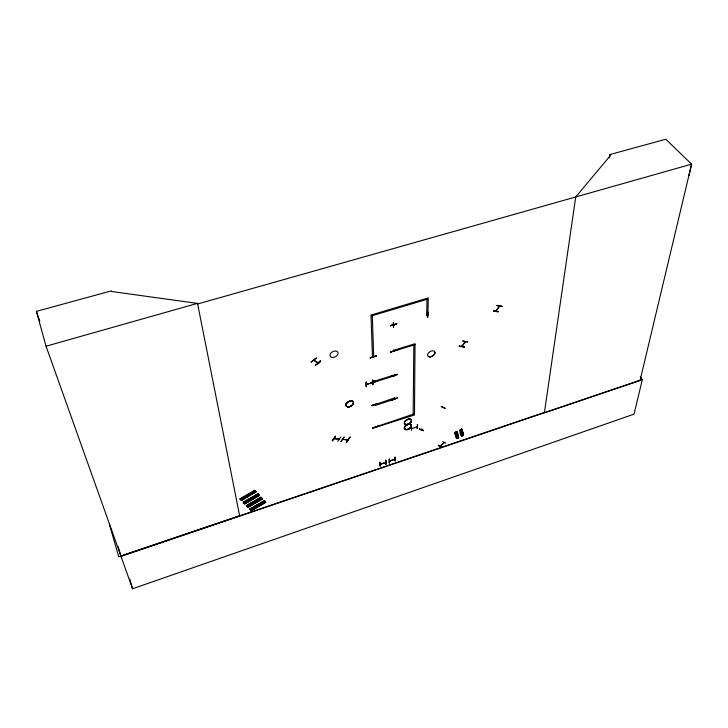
<?xml version="1.0" encoding="UTF-8"?>
<svg xmlns="http://www.w3.org/2000/svg" width="728" height="728" viewBox="0 0 728 728"><rect width="100%" height="100%" fill="white"/><g stroke="black" fill="none" stroke-linecap="round" stroke-linejoin="round"><path stroke-width="1.09" d="M379.752 462.471L380.189 466.138L379.943 462.144M412.166 428.291L411.629 428.464L412.121 428.501M413.832 344.999L413.158 414.205M375.612 427.327L414.478 414.996L415.033 343.716L394.349 350.123L394.358 351.033L415.024 344.626M411.73 428.61L417.253 426.772L416.471 426.517M417.326 424.633L417.253 428.665L417.59 424.561M366.402 386.486L366.284 381.963M427.027 298.316L426.708 315.124L427.928 314.76L428.264 297.943L371.007 315.051L372.463 357.202L373.692 356.82L372.281 314.669M426.999 314.787L427.564 314.842M427.473 312.021C429.511 313.113 426.59 323.396 427.527 312.021M427.527 317.18L427.636 312.185M334.088 438.738L338.866 439.066M544.371 412.849L575.821 196.342M465.292 341.632L461.807 346.473L461.989 345.654M464.792 342.096L465.065 341.669M393.812 324.897L393.784 325.352L393.812 324.806M609.4 157.894L609.964 154.536L665.792 139.239L691.6 164.164L688.97 175.512M394.221 375.521L394.467 375.848M496.259 310.356L496.123 311.202M499.563 306.151L498.953 306.406M640.085 380.362L691.6 164.164L197.543 304.013L197.415 303.394L111.475 291.482L111.266 290.882L36.4 311.384L46.037 346.219L120.93 556.11L544.435 412.43M394.43 374.465L394.658 375.712L374.274 382.154L373.81 380.89M373.955 381.299L374.019 380.817M640.258 376.813L642.369 379.47L634.043 414.132L132.56 588.761L121.012 556.392L118.109 546.364M393.83 350.359L394.112 350.65M375.584 426.535L375.766 426.954M394.476 398.944L394.349 398.189M394.758 398.844L394.558 398.125M265.629 502.138L250.914 510.656L265.629 502.138L264.364 500.718L249.622 509.227M265.374 501.956L250.65 510.364L251.096 510.856L265.802 502.429L265.383 501.865M264.619 500.982L249.795 509.418L264.674 501.091M317.454 362.826L317.435 362.244M262.153 498.453L247.32 506.879L262.126 498.425M246.455 505.924L261.37 497.442L246.565 505.924M261.17 497.27L262.562 498.908L247.775 507.38L246.319 505.778L261.125 497.16L246.355 505.76M259.25 495.204L244.572 504.013L259.432 495.495L259.004 494.913L244.117 503.53L258.986 495.013M257.985 493.857L243.052 502.347L257.967 493.83L258.404 494.321L243.516 502.857L258.394 494.321M250.942 510.683L249.649 509.145L264.373 500.709L264.801 501.283L249.913 509.545M459.286 345.864L459.259 346.382L464.3 346.874M256.101 491.819L255.792 491.427L240.813 500.072L256.047 491.709L241.277 500.573L256.047 491.709M493.393 310.492L493.366 311.002L498.234 311.893M498.361 311.702L493.493 310.765M255.009 490.517L239.949 499.126M254.773 490.354L255.191 490.818L240.185 499.372L239.785 498.935L254.736 490.308M247.656 507.179L262.389 498.607L247.602 507.079M247.356 506.925L247.766 507.37L262.553 498.908M243.389 502.657L258.276 494.13L243.516 502.848M459.996 430.093C465.392 444.053 456.238 429.738 461.825 429.074C463.445 434.152 464.2 436.108 461.898 435.872C456.957 417.171 465.137 448.466 460.342 429.93M458.231 437.756L456.756 431.476C449.986 434.152 461.325 436.527 456.465 438.32M456.556 438.465L456.902 438.301M457.885 437.919C460.442 435.899 453.389 424.46 458.249 437.765L456.411 431.64L458.121 437.819M457.976 437.81L456.411 431.64M463.008 435.408L461.397 429.42L462.025 429.129M454.945 432.487L456.474 438.602L458.494 437.646M421.457 429.802L421.74 429.047M421.594 429.848L421.876 429.092M442.67 407.798L443.106 407.625M465.247 341.741L461.989 346.519M499.499 306.251L496.178 311.111M419.437 428.838L419.346 429.311L423.323 430.375M375.02 404.786L374.738 405.214M440.149 446.173L444.38 442.424M444.48 442.533L440.267 446.255M393.648 325.152L394.13 324.433M438.238 445.582L441.841 447.129L438.347 445.163M366.521 384.566L367.094 384.184M380.735 464.146L380.589 463.691M385.713 462.462L380.134 464.337L385.731 462.435M389.535 461.024L395.104 459.268L389.535 461.152M344.144 437.209L340.895 441.65L344.016 436.964M343.134 439.111L343.024 439.275M347.192 439.994L347.875 439.894L342.833 439.357M346.337 442.196C356.056 429.811 344.572 443.17 346.619 442.214M346.583 442.187L349.586 437.765M332.305 440.822L335.462 436.136M335.59 436.391L332.296 440.849L335.499 436.354M337.774 441.386L340.804 436.936M467.667 341.942L462.89 340.931M464.182 347.174L464.2 346.664M497.197 305.341L502.093 306.315L497.024 305.633M499.317 306.17L495.914 311.175M421.503 429.738L421.985 429.493M366.557 384.366L377.177 380.962L377.031 380.462M426.936 314.86L427.564 314.669M427.473 314.887L426.663 314.742M371.799 382.364L372.099 382.591M372.044 382.819L372.663 382.464M575.73 196.96L610.646 155.255L609.964 154.536M499.262 306.597L498.78 306.379M445.154 408.317L441.168 406.57M456.838 438.429L455.319 432.159M423.25 430.794L423.341 430.33M393.784 325.307L394.303 324.952M311.093 362.107L316.544 357.894L311.165 362.007M315.224 364.874C315.179 365.638 322.186 361.743 320.429 360.524M389.498 462.935L389.362 458.968M389.18 459.286L389.262 463.063L389.498 459.204M366.075 382.3L366.23 386.814L366.421 382.218M393.257 322.622L393.475 327.272M393.493 322.55L393.52 327.518M334.134 438.556L334.634 438.565M501.901 306.515L497.024 305.551M462.744 341.123L467.695 341.923M244.362 503.794L259.15 495.195M246.71 506.206L261.534 497.743L246.737 506.233L246.301 505.651M455.127 432.951L456.92 432.104M460.187 430.548L461.971 429.702M457.885 435.936L456.046 436.682M372.536 382.691L366.566 384.521M441.523 406.552L445.017 408.162M317.836 363.054L313.823 360.187L318.018 362.781M386.067 464.118C385.285 455.473 386.877 463.672 385.649 464M121.012 556.392L642.369 379.47M395.14 457.266L395.131 461.079L394.949 457.075M380.071 462.389L380.052 465.893M239.649 515.834L118.728 556.702L109.364 524.169M545.454 412.485L640.048 380.507M375.794 426.663L375.53 427.118M372.681 428.028C390.663 422.067 360.533 432.65 378.433 425.889M394.94 398.225L394.949 399.053L375.056 405.469L375.029 404.641L394.731 397.852M397.579 398.025L391.655 400.109L397.461 397.752M374.274 382.154L374.247 381.29L394.64 374.838M371.844 405.596L377.859 403.694M371.881 405.687L377.859 403.53L371.753 405.432M372.945 380.189C371.771 389.58 374.747 382.3 372.463 380.043M397.351 374.447L391.154 376.176M397.37 374.538L391.282 376.44L397.233 374.283M397.115 350.031C384.857 353.444 391.746 352.461 396.969 349.531M373.218 357.239L373.382 357.075M376.403 356.001L370.115 358.021L376.285 355.837M370.106 357.757L376.412 355.837M397.097 349.786L390.881 351.952M372.317 315.661L427.008 299.317M390.426 325.698L396.842 323.787L390.326 325.525M46.037 346.219L197.516 303.358L239.73 516.234M390.117 460.797L389.99 460.506M461.416 429.42L463.263 435.38M334.261 438.547L339.321 439.139M385.804 464.191L385.558 460.251M461.643 429.311L462.953 435.526M375.512 427.072L375.357 426.353M347.775 439.858L342.742 439.348L343.288 439.43M393.875 350.714L393.712 349.931M423.478 430.567L419.51 429.047L423.414 430.567M442.761 441.578L445.964 443.079M315.579 365.283L320.466 360.569M247.811 504.786L249.113 506.215M252.143 507.716L253.426 509.127M248.812 504.213L250.123 505.642M251.142 508.29L252.434 509.7M250.314 503.357L251.615 504.777M253.635 506.861L254.918 508.271M254.964 506.096L256.247 507.507M251.651 502.584L252.953 504.013M256.456 505.241L257.739 506.661M253.153 501.729L254.445 503.157M262.872 501.574L264.137 502.993M259.605 498.034L260.888 499.472M462.571 432.277L460.788 433.124M462.726 432.896L460.942 433.742M462.862 433.442L461.088 434.288M463.008 434.061L461.234 434.907M463.117 434.48L461.343 435.317M457.53 434.671L455.746 435.517M457.685 435.289L455.91 436.136M457.985 436.454L456.21 437.291M458.085 436.864L456.31 437.71M414.278 413.841L375.784 426.908L375.803 427.7M411.484 426.326L411.466 430.303M391.518 399.636L391.664 400.118M370.889 382.373C373.883 383.683 383.529 377.514 370.989 382.591M367.012 383.865L367.185 384.329M372.572 427.782L372.709 428.255M36.4 311.384L39.803 321.002M129.739 579.079L132.56 588.761M460.378 429.757L461.843 436.045M463.49 435.271L461.816 429.074L463.144 435.435M390.463 325.789L396.869 323.887M351.433 400.81A4.095 2.557 -27.8 0 1 353.044 404.058A4.095 2.557 -27.8 0 1 347.902 406.706A4.095 2.557 -27.8 0 1 346.273 403.476M434.962 352.516A4.104 2.575 -31.9 0 1 432.587 355.865A4.104 2.575 -31.9 0 1 428.528 356.529M459.386 346.109L464.291 346.938L459.386 346.109M407.052 424.651A3.877 2.302 -29.6 0 0 411.42 420.147A3.877 2.302 -29.6 0 0 405.478 420.966A3.877 2.302 -29.6 0 0 407.052 424.651M406.943 424.46A3.868 2.302 -29.6 0 0 411.311 419.965A3.868 2.302 -29.6 0 0 405.378 420.784A3.868 2.302 -29.6 0 0 406.943 424.46A3.904 2.321 -29.6 0 0 411.384 420.02A3.904 2.321 -29.6 0 0 405.396 420.848A3.904 2.321 -29.6 0 0 406.979 424.551M407.052 429.702A3.858 2.275 -29.5 0 0 411.402 425.234A3.858 2.275 -29.5 0 0 405.487 426.071A3.858 2.275 -29.5 0 0 407.052 429.702M406.943 429.511A3.858 2.275 -29.5 0 0 411.293 425.043A3.858 2.275 -29.5 0 0 405.378 425.88A3.858 2.275 -29.5 0 0 406.943 429.511A3.849 2.275 -29.5 0 0 411.293 425.052A3.849 2.275 -29.5 0 0 405.387 425.889A3.849 2.275 -29.5 0 0 406.952 429.511M406.979 429.611A3.877 2.293 -29.5 0 0 411.356 425.106A3.877 2.293 -29.5 0 0 405.405 425.944A3.877 2.293 -29.5 0 0 406.979 429.611M348.921 406.87A4.095 2.557 -27.8 0 0 353.399 402.074A4.095 2.557 -27.8 0 0 346.956 402.893A4.104 2.566 -27.8 0 0 348.921 406.879A4.104 2.566 -27.8 0 0 353.417 402.074A4.104 2.566 -27.8 0 0 346.956 402.893A4.095 2.557 -27.8 0 0 348.921 406.87M348.849 406.77A4.122 2.575 -27.8 0 0 353.362 401.947A4.122 2.575 -27.8 0 0 346.874 402.766A4.122 2.575 -27.8 0 0 348.849 406.77M333.16 357.475A4.341 2.876 -28 0 0 337.874 352.279A4.341 2.876 -28 0 0 330.994 352.989A4.341 2.876 -28 0 0 333.16 357.475M430.284 356.911A4.104 2.575 -31.9 0 0 434.962 351.997A4.104 2.575 -31.9 0 0 428.737 352.661A4.104 2.575 -31.9 0 0 430.284 356.911"/></g></svg>
